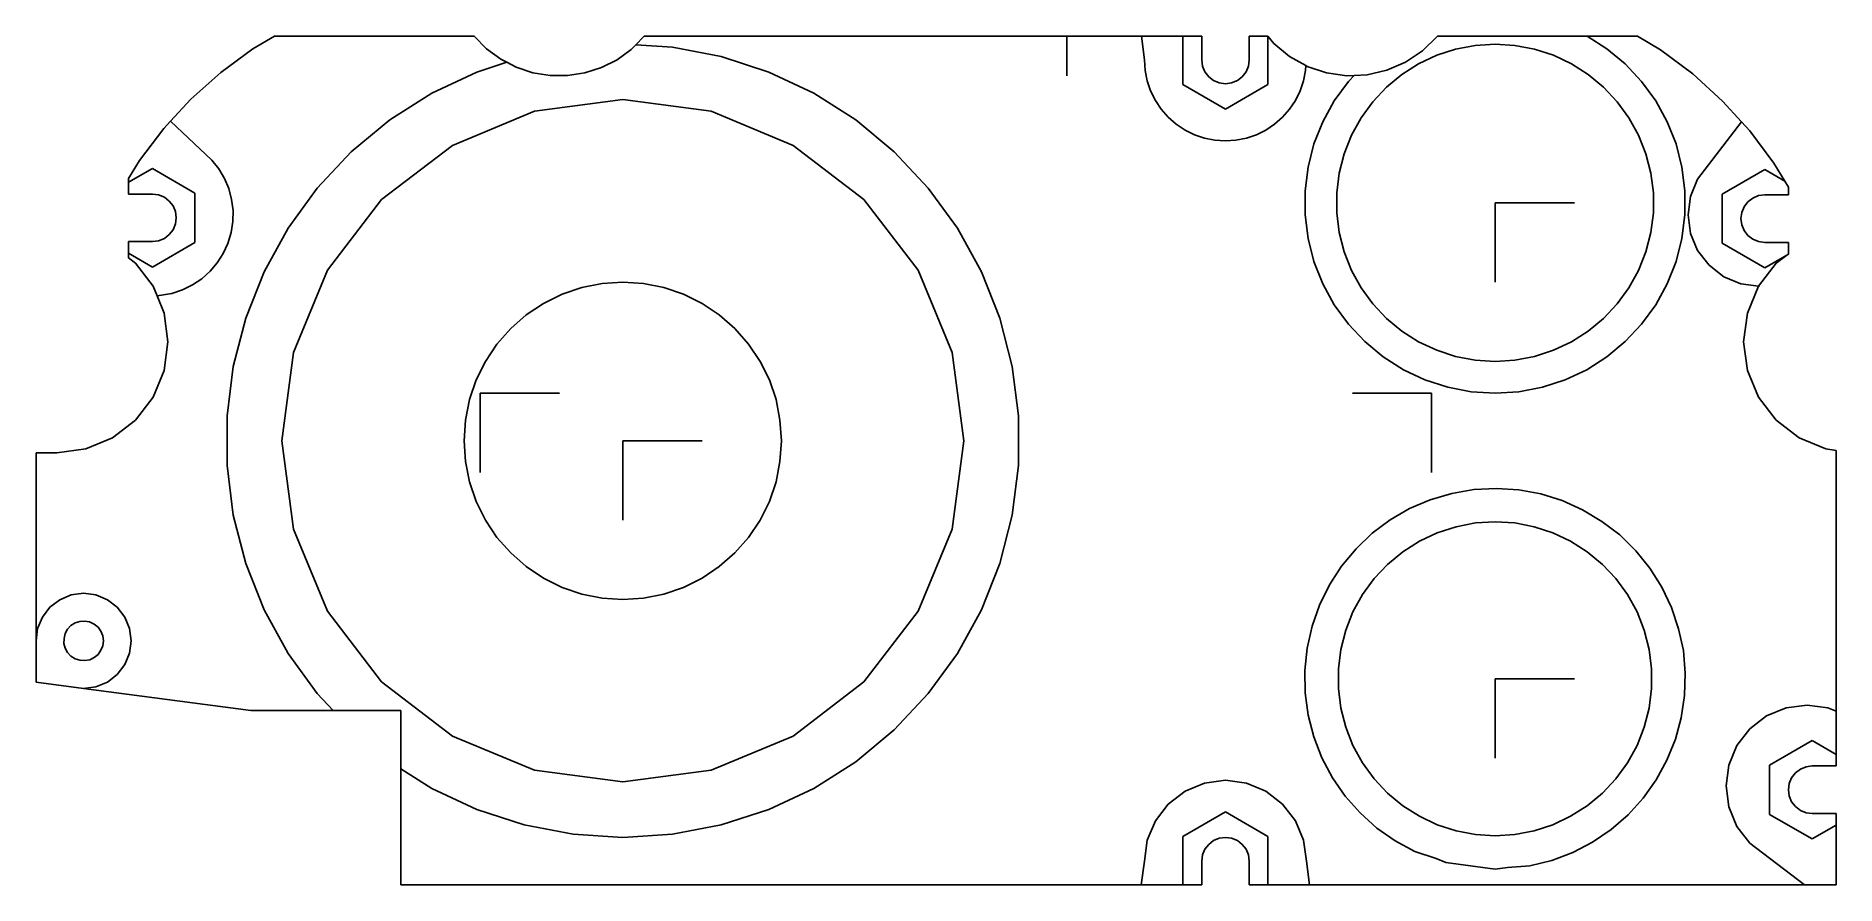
# Model space of a CAD drawing. Extents: x -23 to 91, y -53 to 1.
import ezdxf

# ---------------------------------------------------------------- set-up
doc = ezdxf.new("R2010")
doc.units = 0
doc.layers.get('0').update_dxf_attribs({"linetype": 'CONTINUOUS'})

msp = doc.modelspace()

# ---------------------------------------------------------------- linework, layer by layer
for p, q in [((-9.1, 0.2), (-11.13, -1.29)), ((-7.75, 1), (-9.1, 0.2)), ((4.85, 1), (-7.75, 1)), ((5.63, 0.21), (4.85, 1)), ((6.52, -0.44), (5.63, 0.21)), ((14.75, 0.17), (13.86, -0.48)), ((15.03, 0.45), (14.75, 0.17)), ((15.53, 0.95), (15.03, 0.45)), ((17.35, 0.3), (15.03, 0.45)), ((15.57, 1), (15.53, 0.95)), ((46.92, 1), (15.57, 1)), ((20.43, -0.29), (17.35, 0.3)), ((42.22, 1), (42.22, -1.5)), ((49.53, 1), (46.92, 1)), ((47.12, -0.5), (46.92, 1)), ((50.72, 1), (49.53, 1)), ((49.53, 1), (49.53, -2.05)), ((50.72, -0.5), (50.72, 1)), ((53.72, -0.5), (53.72, 1)), ((53.72, 1), (54.9, 1)), ((54.9, -2.05), (54.9, 1)), ((55.27, 0.54), (54.9, 1)), ((56.26, -0.28), (55.27, 0.54)), ((64.65, 0.08), (63.58, -0.64)), ((65.56, 0.98), (64.65, 0.08)), ((66.73, 0.18), (65.54, -0.2)), ((65.58, 1.01), (65.56, 0.98)), ((65.58, 1.01), (75.02, 1)), ((67.96, 0.42), (66.73, 0.18)), ((69.22, 0.5), (67.96, 0.42)), ((70.47, 0.42), (69.22, 0.5)), ((71.7, 0.18), (70.47, 0.42)), ((72.9, -0.2), (71.7, 0.18)), ((76.27, 0.21), (75.02, 1)), ((75.02, 1), (78.19, 1)), ((77.43, -0.75), (76.27, 0.21)), ((78.19, 1), (79.64, 0.13)), ((79.64, 0.13), (81.68, -1.38)), ((6.9, -0.64), (5.01, -1.26)), ((6.9, -0.64), (6.52, -0.44)), ((7.49, -0.95), (6.9, -0.64)), ((8.54, -1.3), (7.49, -0.95)), ((12.87, -0.98), (11.82, -1.31)), ((13.86, -0.48), (12.87, -0.98)), ((23.42, -1.26), (20.43, -0.29)), ((47.16, -1.17), (47.12, -0.5)), ((50.72, -0.5), (50.77, -0.89)), ((50.77, -0.89), (50.92, -1.25)), ((53.52, -1.25), (53.67, -0.89)), ((53.67, -0.89), (53.72, -0.5)), ((57.29, -0.85), (56.26, -0.28)), ((57.29, -0.85), (57.27, -1.17)), ((57.38, -0.9), (57.29, -0.85)), ((58.6, -1.31), (57.38, -0.9)), ((63.58, -0.64), (62.4, -1.15)), ((64.4, -0.74), (63.34, -1.41)), ((65.54, -0.2), (64.4, -0.74)), ((74.03, -0.74), (72.9, -0.2)), ((75.09, -1.41), (74.03, -0.74)), ((78.46, -1.85), (77.43, -0.75)), ((-11.13, -1.29), (-13.02, -2.97)), ((5.01, -1.26), (2.17, -2.59)), ((9.63, -1.48), (8.54, -1.3)), ((10.73, -1.48), (9.63, -1.48)), ((11.82, -1.31), (10.73, -1.48)), ((26.26, -2.59), (23.42, -1.26)), ((47.29, -1.82), (47.16, -1.17)), ((47.5, -2.45), (47.29, -1.82)), ((49.53, -2.05), (52.22, -3.6)), ((50.92, -1.25), (51.16, -1.56)), ((51.16, -1.56), (51.47, -1.8)), ((51.47, -1.8), (51.83, -1.95)), ((51.83, -1.95), (52.22, -2)), ((52.22, -2), (52.6, -1.95)), ((52.22, -3.6), (54.9, -2.05)), ((52.6, -1.95), (52.97, -1.8)), ((52.97, -1.8), (53.28, -1.56)), ((53.28, -1.56), (53.52, -1.25)), ((57.14, -1.82), (56.93, -2.45)), ((57.27, -1.17), (57.14, -1.82)), ((59.87, -1.49), (58.6, -1.31)), ((59.97, -1.85), (59.08, -3.07)), ((60.33, -1.47), (59.87, -1.49)), ((60.33, -1.47), (59.97, -1.85)), ((61.15, -1.44), (60.33, -1.47)), ((62.4, -1.15), (61.15, -1.44)), ((62.37, -2.21), (61.51, -3.13)), ((63.34, -1.41), (62.37, -2.21)), ((76.06, -2.21), (75.09, -1.41)), ((76.92, -3.13), (76.06, -2.21)), ((79.35, -3.07), (78.46, -1.85)), ((81.68, -1.38), (83.57, -3.09)), ((-13.02, -2.97), (-14.3, -4.35)), ((2.17, -2.59), (-0.48, -4.28)), ((14.22, -3), (8.65, -3.73)), ((19.78, -3.73), (14.22, -3)), ((28.91, -4.28), (26.26, -2.59)), ((47.8, -3.05), (47.5, -2.45)), ((48.17, -3.61), (47.8, -3.05)), ((56.63, -3.05), (56.26, -3.61)), ((56.93, -2.45), (56.63, -3.05)), ((59.08, -3.07), (58.36, -4.39)), ((61.51, -3.13), (60.77, -4.14)), ((77.66, -4.14), (76.92, -3.13)), ((80.07, -4.39), (79.35, -3.07)), ((83.57, -3.09), (84.76, -4.4)), ((-14.3, -4.35), (-14.73, -4.82)), ((-14.3, -4.35), (-11.7, -6.81)), ((-0.48, -4.28), (-2.9, -6.28)), ((8.65, -3.73), (3.47, -5.88)), ((24.97, -5.88), (19.78, -3.73)), ((31.33, -6.28), (28.91, -4.28)), ((48.61, -4.11), (48.17, -3.61)), ((49.11, -4.55), (48.61, -4.11)), ((55.82, -4.11), (55.32, -4.55)), ((56.26, -3.61), (55.82, -4.11)), ((58.36, -4.39), (57.8, -5.79)), ((60.77, -4.14), (60.17, -5.24)), ((78.26, -5.24), (77.66, -4.14)), ((80.63, -5.79), (80.07, -4.39)), ((81.99, -8.01), (84.76, -4.4)), ((84.76, -4.4), (85.28, -4.97)), ((-14.73, -4.82), (-16.25, -6.84)), ((49.67, -4.92), (49.11, -4.55)), ((50.26, -5.21), (49.67, -4.92)), ((50.9, -5.43), (50.26, -5.21)), ((51.55, -5.56), (50.9, -5.43)), ((52.22, -5.6), (51.55, -5.56)), ((52.88, -5.56), (52.22, -5.6)), ((53.54, -5.43), (52.88, -5.56)), ((54.17, -5.21), (53.54, -5.43)), ((54.77, -4.92), (54.17, -5.21)), ((55.32, -4.55), (54.77, -4.92)), ((60.17, -5.24), (59.71, -6.41)), ((78.73, -6.41), (78.26, -5.24)), ((85.28, -4.97), (86.8, -7)), ((-11.7, -6.81), (-11.26, -7.36)), ((-2.9, -6.28), (-5.05, -8.57)), ((3.47, -5.88), (-0.99, -9.3)), ((29.42, -9.3), (24.97, -5.88)), ((33.48, -8.57), (31.33, -6.28)), ((57.8, -5.79), (57.43, -7.25)), ((59.71, -6.41), (59.39, -7.63)), ((79.04, -7.63), (78.73, -6.41)), ((81, -7.25), (80.63, -5.79)), ((-16.25, -6.84), (-16.94, -7.96)), ((-15.44, -7.35), (-16.94, -8.21)), ((-12.76, -8.9), (-15.44, -7.35)), ((-11.26, -7.36), (-10.9, -7.96)), ((57.43, -7.25), (57.24, -8.75)), ((59.39, -7.63), (59.24, -8.87)), ((79.2, -8.87), (79.04, -7.63)), ((81.19, -8.75), (81, -7.25)), ((86.22, -7.4), (83.53, -8.95)), ((87.48, -8.13), (86.22, -7.4)), ((86.8, -7), (87.48, -8.13)), ((-16.94, -8.21), (-16.94, -7.96)), ((-16.94, -8.95), (-16.94, -8.21)), ((-15.44, -8.95), (-16.94, -8.95)), ((-15.05, -9), (-15.44, -8.95)), ((-14.69, -9.15), (-15.05, -9)), ((-12.76, -12), (-12.76, -8.9)), ((-10.9, -7.96), (-10.63, -8.61)), ((-10.63, -8.61), (-10.45, -9.29)), ((-5.05, -8.57), (-6.89, -11.11)), ((35.32, -11.11), (33.48, -8.57)), ((57.24, -8.75), (57.24, -10.25)), ((59.24, -8.87), (59.24, -10.13)), ((79.2, -10.13), (79.2, -8.87)), ((81.19, -10.25), (81.19, -8.75)), ((81.99, -8.01), (81.54, -9.1)), ((83.53, -8.95), (83.53, -12.05)), ((85.83, -9.05), (85.47, -9.2)), ((86.22, -9), (85.83, -9.05)), ((86.22, -9), (87.72, -9)), ((87.48, -8.13), (87.72, -8.52)), ((87.72, -9), (87.72, -8.52)), ((-14.38, -9.39), (-14.69, -9.15)), ((-14.14, -9.7), (-14.38, -9.39)), ((-13.99, -10.06), (-14.14, -9.7)), ((-13.94, -10.45), (-13.99, -10.06)), ((-10.45, -9.29), (-10.36, -9.99)), ((-10.36, -9.99), (-10.37, -10.69)), ((-0.99, -9.3), (-4.4, -13.75)), ((32.84, -13.75), (29.42, -9.3)), ((59.39, -11.38), (59.24, -10.13)), ((69.22, -9.5), (69.22, -14.5)), ((69.22, -9.5), (74.22, -9.5)), ((79.04, -11.38), (79.2, -10.13)), ((81.54, -9.1), (81.39, -10.26)), ((84.77, -10.11), (84.72, -10.5)), ((84.92, -9.75), (84.77, -10.11)), ((85.16, -9.44), (84.92, -9.75)), ((85.47, -9.2), (85.16, -9.44)), ((-14.38, -11.51), (-14.14, -11.2)), ((-14.14, -11.2), (-13.99, -10.83)), ((-13.99, -10.83), (-13.94, -10.45)), ((-10.37, -10.69), (-10.48, -11.38)), ((-6.89, -11.11), (-8.4, -13.86)), ((36.84, -13.86), (35.32, -11.11)), ((57.43, -11.75), (57.24, -10.25)), ((81.19, -10.25), (81, -11.75)), ((81.54, -11.43), (81.39, -10.26)), ((84.72, -10.5), (84.77, -10.89)), ((84.77, -10.89), (84.92, -11.25)), ((84.92, -11.25), (85.16, -11.56)), ((-15.44, -11.95), (-16.94, -11.95)), ((-16.94, -11.95), (-16.94, -12.68)), ((-15.44, -11.95), (-15.05, -11.9)), ((-15.44, -13.55), (-12.76, -12)), ((-15.05, -11.9), (-14.69, -11.75)), ((-14.69, -11.75), (-14.38, -11.51)), ((-10.68, -12.06), (-10.98, -12.7)), ((-10.48, -11.38), (-10.68, -12.06)), ((57.43, -11.75), (57.8, -13.21)), ((59.39, -11.38), (59.71, -12.59)), ((78.73, -12.59), (79.04, -11.38)), ((80.63, -13.21), (81, -11.75)), ((81.54, -11.43), (81.99, -12.51)), ((83.53, -12.05), (86.22, -13.6)), ((85.16, -11.56), (85.47, -11.8)), ((85.47, -11.8), (85.83, -11.95)), ((85.83, -11.95), (86.22, -12)), ((86.22, -12), (87.72, -12)), ((87.72, -12), (87.72, -12.74)), ((-16.94, -12.68), (-16.94, -12.98)), ((-16.94, -12.68), (-15.44, -13.55)), ((-16.51, -13.31), (-16.94, -12.98)), ((-15.39, -14.76), (-16.51, -13.31)), ((-11.35, -13.29), (-11.81, -13.82)), ((-10.98, -12.7), (-11.35, -13.29)), ((57.8, -13.21), (58.36, -14.61)), ((59.71, -12.59), (60.17, -13.76)), ((78.26, -13.76), (78.73, -12.59)), ((80.07, -14.61), (80.63, -13.21)), ((81.99, -12.51), (82.71, -13.44)), ((82.71, -13.44), (83.64, -14.16)), ((86.94, -13.31), (85.83, -14.76)), ((86.22, -13.6), (87.61, -12.8)), ((87.61, -12.8), (86.94, -13.31)), ((87.72, -12.74), (87.61, -12.8)), ((-12.92, -14.68), (-13.55, -14.99)), ((-12.33, -14.29), (-12.92, -14.68)), ((-11.81, -13.82), (-12.33, -14.29)), ((-8.4, -13.86), (-9.56, -16.78)), ((-4.4, -13.75), (-6.55, -18.94)), ((12.91, -14.59), (11.63, -14.84)), ((14.22, -14.5), (12.91, -14.59)), ((15.52, -14.59), (14.22, -14.5)), ((16.8, -14.84), (15.52, -14.59)), ((34.98, -18.94), (32.84, -13.75)), ((37.99, -16.78), (36.84, -13.86)), ((58.36, -14.61), (59.08, -15.93)), ((60.17, -13.76), (60.77, -14.86)), ((77.66, -14.86), (78.26, -13.76)), ((79.35, -15.93), (80.07, -14.61)), ((83.64, -14.16), (84.72, -14.61)), ((84.72, -14.61), (85.83, -14.76)), ((-15.14, -15.37), (-15.39, -14.76)), ((-14.22, -15.21), (-15.14, -15.37)), ((-14.7, -16.45), (-15.14, -15.37)), ((-13.55, -14.99), (-14.22, -15.21)), ((9.22, -15.84), (8.13, -16.57)), ((10.39, -15.26), (9.22, -15.84)), ((11.63, -14.84), (10.39, -15.26)), ((18.04, -15.26), (16.8, -14.84)), ((19.22, -15.84), (18.04, -15.26)), ((20.3, -16.57), (19.22, -15.84)), ((60.77, -14.86), (61.51, -15.88)), ((61.51, -15.88), (62.37, -16.79)), ((76.06, -16.79), (76.92, -15.88)), ((76.92, -15.88), (77.66, -14.86)), ((85.83, -14.76), (85.13, -16.45)), ((85.83, -14.76), (85.89, -14.76)), ((-14.46, -18.26), (-14.7, -16.45)), ((-9.56, -16.78), (-10.34, -19.82)), ((8.13, -16.57), (7.15, -17.43)), ((21.29, -17.43), (20.3, -16.57)), ((38.77, -19.82), (37.99, -16.78)), ((59.08, -15.93), (59.97, -17.15)), ((62.37, -16.79), (63.34, -17.59)), ((75.09, -17.59), (76.06, -16.79)), ((78.46, -17.15), (79.35, -15.93)), ((85.13, -16.45), (84.89, -18.26)), ((7.15, -17.43), (6.28, -18.41)), ((22.15, -18.41), (21.29, -17.43)), ((59.97, -17.15), (61, -18.25)), ((63.34, -17.59), (64.4, -18.26)), ((74.03, -18.26), (75.09, -17.59)), ((77.43, -18.25), (78.46, -17.15)), ((-14.7, -20.07), (-14.46, -18.26)), ((-6.55, -18.94), (-7.28, -24.5)), ((6.28, -18.41), (5.56, -19.5)), ((22.88, -19.5), (22.15, -18.41)), ((35.72, -24.5), (34.98, -18.94)), ((61, -18.25), (62.16, -19.21)), ((62.16, -19.21), (63.44, -20.02)), ((64.4, -18.26), (65.54, -18.8)), ((65.54, -18.8), (66.73, -19.19)), ((66.73, -19.19), (67.96, -19.42)), ((70.47, -19.42), (71.7, -19.19)), ((71.7, -19.19), (72.9, -18.8)), ((72.9, -18.8), (74.03, -18.26)), ((75, -20.02), (76.27, -19.21)), ((76.27, -19.21), (77.43, -18.25)), ((84.89, -18.26), (85.13, -20.07)), ((-15.39, -21.76), (-14.7, -20.07)), ((-10.34, -19.82), (-10.73, -22.93)), ((5.56, -19.5), (4.98, -20.67)), ((23.46, -20.67), (22.88, -19.5)), ((39.17, -22.93), (38.77, -19.82)), ((63.44, -20.02), (64.8, -20.66)), ((67.96, -19.42), (69.22, -19.5)), ((69.22, -19.5), (70.47, -19.42)), ((73.63, -20.66), (75, -20.02)), ((85.13, -20.07), (85.83, -21.76)), ((4.98, -20.67), (4.56, -21.91)), ((5.22, -21.5), (5.22, -26.5)), ((5.22, -21.5), (10.22, -21.5)), ((23.88, -21.91), (23.46, -20.67)), ((65.22, -21.5), (60.22, -21.5)), ((64.8, -20.66), (66.23, -21.12)), ((65.22, -21.5), (65.22, -26.5)), ((66.23, -21.12), (67.71, -21.41)), ((67.71, -21.41), (69.22, -21.5)), ((69.22, -21.5), (70.72, -21.41)), ((70.72, -21.41), (72.2, -21.12)), ((72.2, -21.12), (73.63, -20.66)), ((-16.51, -23.21), (-15.39, -21.76)), ((4.56, -21.91), (4.3, -23.2)), ((24.13, -23.2), (23.88, -21.91)), ((85.83, -21.76), (86.94, -23.21)), ((-16.51, -23.21), (-17.96, -24.32)), ((-10.73, -22.93), (-10.73, -26.07)), ((4.3, -23.2), (4.22, -24.5)), ((24.22, -24.5), (24.13, -23.2)), ((39.17, -26.07), (39.17, -22.93)), ((86.94, -23.21), (88.39, -24.32)), ((-19.65, -25.02), (-17.96, -24.32)), ((-7.28, -24.5), (-6.55, -30.07)), ((4.22, -24.5), (4.3, -25.81)), ((14.22, -24.5), (19.22, -24.5)), ((14.22, -24.5), (14.22, -29.5)), ((24.13, -25.81), (24.22, -24.5)), ((34.98, -30.07), (35.72, -24.5)), ((88.39, -24.32), (90.08, -25.02)), ((-22.78, -37.11), (-22.78, -25.26)), ((-21.46, -25.26), (-22.78, -25.26)), ((-21.46, -25.26), (-19.65, -25.02)), ((-10.73, -26.07), (-10.34, -29.19)), ((4.3, -25.81), (4.56, -27.09)), ((23.88, -27.09), (24.13, -25.81)), ((38.77, -29.19), (39.17, -26.07)), ((90.08, -25.02), (90.72, -25.11)), ((90.72, -41.54), (90.72, -25.11)), ((4.56, -27.09), (4.98, -28.33)), ((23.46, -28.33), (23.88, -27.09)), ((4.98, -28.33), (5.56, -29.5)), ((22.88, -29.5), (23.46, -28.33)), ((65.13, -28.22), (63.83, -28.78)), ((66.49, -27.82), (65.13, -28.22)), ((67.88, -27.58), (66.49, -27.82)), ((69.3, -27.5), (67.88, -27.58)), ((70.71, -27.59), (69.3, -27.5)), ((72.1, -27.85), (70.71, -27.59)), ((73.45, -28.27), (72.1, -27.85)), ((74.74, -28.85), (73.45, -28.27)), ((-10.34, -29.19), (-9.56, -32.23)), ((5.56, -29.5), (6.28, -30.59)), ((22.15, -30.59), (22.88, -29.5)), ((37.99, -32.23), (38.77, -29.19)), ((62.61, -29.49), (61.47, -30.33)), ((63.83, -28.78), (62.61, -29.49)), ((75.96, -29.58), (74.74, -28.85)), ((-6.55, -30.07), (-4.4, -35.25)), ((6.28, -30.59), (7.15, -31.57)), ((21.29, -31.57), (22.15, -30.59)), ((32.84, -35.25), (34.98, -30.07)), ((61.47, -30.33), (60.45, -31.31)), ((65.57, -30.3), (64.45, -30.83)), ((66.76, -29.92), (65.57, -30.3)), ((67.98, -29.68), (66.76, -29.92)), ((69.22, -29.61), (67.98, -29.68)), ((70.46, -29.68), (69.22, -29.61)), ((71.68, -29.92), (70.46, -29.68)), ((72.86, -30.3), (71.68, -29.92)), ((73.98, -30.83), (72.86, -30.3)), ((77.08, -30.44), (75.96, -29.58)), ((78.09, -31.43), (77.08, -30.44)), ((7.15, -31.57), (8.13, -32.43)), ((20.3, -32.43), (21.29, -31.57)), ((60.45, -31.31), (59.54, -32.4)), ((63.4, -31.5), (62.44, -32.29)), ((64.45, -30.83), (63.4, -31.5)), ((75.03, -31.5), (73.98, -30.83)), ((75.99, -32.29), (75.03, -31.5)), ((78.98, -32.53), (78.09, -31.43)), ((-9.56, -32.23), (-8.4, -35.15)), ((8.13, -32.43), (9.22, -33.16)), ((19.22, -33.16), (20.3, -32.43)), ((36.84, -35.15), (37.99, -32.23)), ((59.54, -32.4), (58.77, -33.59)), ((62.44, -32.29), (61.59, -33.19)), ((76.84, -33.19), (75.99, -32.29)), ((79.74, -33.73), (78.98, -32.53)), ((9.22, -33.16), (10.39, -33.74)), ((10.39, -33.74), (11.63, -34.16)), ((16.8, -34.16), (18.04, -33.74)), ((18.04, -33.74), (19.22, -33.16)), ((58.77, -33.59), (58.15, -34.86)), ((61.59, -33.19), (60.86, -34.2)), ((77.57, -34.2), (76.84, -33.19)), ((80.34, -35.01), (79.74, -33.73)), ((-21.9, -34.99), (-22.38, -35.61)), ((-21.28, -34.52), (-21.9, -34.99)), ((-20.56, -34.22), (-21.28, -34.52)), ((-19.78, -34.11), (-20.56, -34.22)), ((-19.01, -34.22), (-19.78, -34.11)), ((-18.28, -34.52), (-19.01, -34.22)), ((-17.66, -34.99), (-18.28, -34.52)), ((-17.18, -35.61), (-17.66, -34.99)), ((-8.4, -35.15), (-6.89, -37.9)), ((11.63, -34.16), (12.91, -34.42)), ((12.91, -34.42), (14.22, -34.5)), ((14.22, -34.5), (15.52, -34.42)), ((15.52, -34.42), (16.8, -34.16)), ((35.32, -37.9), (36.84, -35.15)), ((58.15, -34.86), (57.68, -36.19)), ((60.86, -34.2), (60.26, -35.29)), ((78.17, -35.29), (77.57, -34.2)), ((80.79, -36.35), (80.34, -35.01)), ((-22.38, -35.61), (-22.68, -36.34)), ((-20.58, -36.15), (-20.79, -36.38)), ((-20.32, -35.98), (-20.58, -36.15)), ((-20.02, -35.89), (-20.32, -35.98)), ((-19.71, -35.87), (-20.02, -35.89)), ((-19.4, -35.92), (-19.71, -35.87)), ((-19.11, -36.06), (-19.4, -35.92)), ((-18.87, -36.26), (-19.11, -36.06)), ((-18.69, -36.51), (-18.87, -36.26)), ((-16.88, -36.34), (-17.18, -35.61)), ((-4.4, -35.25), (-0.99, -39.7)), ((29.42, -39.7), (32.84, -35.25)), ((57.68, -36.19), (57.37, -37.57)), ((60.26, -35.29), (59.81, -36.44)), ((78.63, -36.44), (78.17, -35.29)), ((-22.68, -36.34), (-22.78, -37.11)), ((-22.78, -37.11), (-22.78, -39.72)), ((-21.01, -36.96), (-21.02, -37.27)), ((-21.02, -37.27), (-20.94, -37.58)), ((-20.95, -36.66), (-21.01, -36.96)), ((-20.79, -36.38), (-20.95, -36.66)), ((-18.57, -36.8), (-18.69, -36.51)), ((-18.69, -37.71), (-18.57, -37.42)), ((-18.53, -37.11), (-18.57, -36.8)), ((-18.57, -37.42), (-18.53, -37.11)), ((-16.78, -37.11), (-16.88, -36.34)), ((-16.88, -37.89), (-16.78, -37.11)), ((59.81, -36.44), (59.5, -37.65)), ((78.94, -37.65), (78.63, -36.44)), ((81.09, -37.73), (80.79, -36.35)), ((-20.94, -37.58), (-20.79, -37.85)), ((-20.79, -37.85), (-20.58, -38.08)), ((-20.58, -38.08), (-20.31, -38.25)), ((-20.31, -38.25), (-20.02, -38.34)), ((-20.02, -38.34), (-19.7, -38.36)), ((-19.7, -38.36), (-19.39, -38.3)), ((-19.39, -38.3), (-19.11, -38.17)), ((-19.11, -38.17), (-18.87, -37.97)), ((-18.87, -37.97), (-18.69, -37.71)), ((-17.18, -38.61), (-16.88, -37.89)), ((-6.89, -37.9), (-5.05, -40.44)), ((33.48, -40.44), (35.32, -37.9)), ((57.37, -37.57), (57.23, -38.98)), ((59.5, -37.65), (59.34, -38.88)), ((79.09, -38.88), (78.94, -37.65)), ((81.21, -39.14), (81.09, -37.73)), ((-22.78, -39.72), (-19.78, -40.11)), ((-19.01, -40.01), (-18.28, -39.71)), ((-18.28, -39.71), (-17.66, -39.24)), ((-17.66, -39.24), (-17.18, -38.61)), ((-0.99, -39.7), (3.47, -43.12)), ((24.97, -43.12), (29.42, -39.7)), ((57.23, -38.98), (57.25, -40.4)), ((59.34, -38.88), (59.34, -40.12)), ((69.22, -39.5), (69.22, -44.5)), ((69.22, -39.5), (74.22, -39.5)), ((79.09, -40.12), (79.09, -38.88)), ((81.17, -40.56), (81.21, -39.14)), ((-19.78, -40.11), (-19.01, -40.01)), ((-19.78, -40.11), (-9.24, -41.5)), ((-5.05, -40.44), (-4.05, -41.5)), ((31.33, -42.73), (33.48, -40.44)), ((57.25, -40.4), (57.44, -41.8)), ((59.34, -40.12), (59.5, -41.36)), ((78.94, -41.36), (79.09, -40.12)), ((80.96, -41.96), (81.17, -40.56)), ((-4.05, -41.5), (-9.24, -41.5)), ((0.22, -41.5), (-4.05, -41.5)), ((0.22, -41.5), (0.22, -45.17)), ((57.44, -41.8), (57.79, -43.17)), ((59.5, -41.36), (59.81, -42.56)), ((78.63, -42.56), (78.94, -41.36)), ((80.59, -43.32), (80.96, -41.96)), ((86.34, -41.84), (85.28, -42.65)), ((87.57, -41.33), (86.34, -41.84)), ((88.89, -41.16), (87.57, -41.33)), ((90.21, -41.33), (88.89, -41.16)), ((90.72, -41.54), (90.21, -41.33)), ((90.72, -44.27), (90.72, -41.54)), ((3.47, -43.12), (8.65, -45.27)), ((19.78, -45.27), (24.97, -43.12)), ((28.91, -44.73), (31.33, -42.73)), ((59.81, -42.56), (60.26, -43.71)), ((78.17, -43.71), (78.63, -42.56)), ((85.28, -42.65), (84.47, -43.71)), ((57.79, -43.17), (58.3, -44.49)), ((60.26, -43.71), (60.86, -44.8)), ((77.57, -44.8), (78.17, -43.71)), ((80.06, -44.63), (80.59, -43.32)), ((84.47, -43.71), (83.96, -44.94)), ((89.22, -43.4), (86.53, -44.95)), ((90.72, -44.27), (89.22, -43.4)), ((0.22, -45.17), (0.22, -52.5)), ((0.22, -45.17), (2.17, -46.41)), ((8.65, -45.27), (14.22, -46)), ((14.22, -46), (19.78, -45.27)), ((26.26, -46.41), (28.91, -44.73)), ((58.3, -44.49), (58.97, -45.74)), ((60.86, -44.8), (61.59, -45.81)), ((76.84, -45.81), (77.57, -44.8)), ((79.38, -45.88), (80.06, -44.63)), ((83.96, -44.94), (83.79, -46.26)), ((86.53, -44.95), (86.53, -48.05)), ((88.47, -45.2), (88.16, -45.44)), ((88.83, -45.05), (88.47, -45.2)), ((89.22, -45), (88.83, -45.05)), ((89.22, -45), (90.72, -45)), ((90.72, -45), (90.72, -44.27)), ((2.17, -46.41), (5.01, -47.75)), ((23.42, -47.75), (26.26, -46.41)), ((50.9, -46.08), (49.67, -46.58)), ((52.22, -45.9), (50.9, -46.08)), ((53.54, -46.08), (52.22, -45.9)), ((54.77, -46.58), (53.54, -46.08)), ((59.77, -46.9), (58.97, -45.74)), ((62.44, -46.71), (61.59, -45.81)), ((75.99, -46.71), (76.84, -45.81)), ((79.38, -45.88), (78.56, -47.03)), ((83.79, -46.26), (83.96, -47.58)), ((87.77, -46.11), (87.72, -46.5)), ((87.72, -46.5), (87.77, -46.89)), ((87.92, -45.75), (87.77, -46.11)), ((88.16, -45.44), (87.92, -45.75)), ((48.61, -47.4), (47.8, -48.45)), ((49.67, -46.58), (48.61, -47.4)), ((55.82, -47.4), (54.77, -46.58)), ((56.63, -48.45), (55.82, -47.4)), ((59.77, -46.9), (60.71, -47.96)), ((62.44, -46.71), (63.4, -47.51)), ((63.4, -47.51), (64.45, -48.17)), ((73.98, -48.17), (75.03, -47.51)), ((75.03, -47.51), (75.99, -46.71)), ((77.61, -48.08), (78.56, -47.03)), ((83.96, -47.58), (84.47, -48.81)), ((87.77, -46.89), (87.92, -47.25)), ((87.92, -47.25), (88.16, -47.56)), ((88.16, -47.56), (88.47, -47.8)), ((5.01, -47.75), (8, -48.72)), ((8, -48.72), (11.08, -49.3)), ((17.35, -49.3), (20.43, -48.72)), ((20.43, -48.72), (23.42, -47.75)), ((47.8, -48.45), (47.29, -49.68)), ((52.22, -47.9), (49.53, -49.45)), ((54.9, -49.45), (52.22, -47.9)), ((57.14, -49.68), (56.63, -48.45)), ((60.71, -47.96), (61.76, -48.91)), ((64.45, -48.17), (65.57, -48.7)), ((65.57, -48.7), (66.76, -49.09)), ((71.68, -49.09), (72.86, -48.7)), ((72.86, -48.7), (73.98, -48.17)), ((76.54, -49.01), (77.61, -48.08)), ((86.53, -48.05), (89.22, -49.6)), ((88.47, -47.8), (88.83, -47.95)), ((88.83, -47.95), (89.22, -48)), ((89.22, -48), (90.72, -48)), ((89.22, -49.6), (90.72, -48.74)), ((90.72, -48), (90.72, -48.74)), ((90.72, -48.74), (90.72, -52.5)), ((11.08, -49.3), (14.22, -49.5)), ((14.22, -49.5), (17.35, -49.3)), ((47.29, -49.68), (47.12, -51)), ((49.53, -52.5), (49.53, -49.45)), ((51.47, -49.7), (51.16, -49.94)), ((51.83, -49.55), (51.47, -49.7)), ((52.22, -49.5), (51.83, -49.55)), ((52.6, -49.55), (52.22, -49.5)), ((52.97, -49.7), (52.6, -49.55)), ((53.28, -49.94), (52.97, -49.7)), ((54.9, -52.5), (54.9, -49.45)), ((57.32, -51), (57.14, -49.68)), ((61.76, -48.91), (62.92, -49.72)), ((62.92, -49.72), (64.17, -50.39)), ((66.76, -49.09), (67.98, -49.32)), ((67.98, -49.32), (69.22, -49.4)), ((69.22, -49.4), (70.46, -49.32)), ((70.46, -49.32), (71.68, -49.09)), ((74.12, -50.46), (75.37, -49.8)), ((75.37, -49.8), (76.54, -49.01)), ((84.47, -48.81), (85.28, -49.87)), ((88.72, -52.5), (85.28, -49.87)), ((47.12, -51), (46.91, -52.5)), ((50.77, -50.61), (50.72, -51)), ((50.72, -51), (50.72, -52.5)), ((50.92, -50.25), (50.77, -50.61)), ((51.16, -49.94), (50.92, -50.25)), ((53.52, -50.25), (53.28, -49.94)), ((53.67, -50.61), (53.52, -50.25)), ((53.72, -51), (53.67, -50.61)), ((53.72, -51), (53.72, -52.5)), ((57.52, -52.5), (57.32, -51)), ((64.17, -50.39), (65.51, -50.84)), ((65.51, -50.84), (66.11, -51.09)), ((71.42, -51.3), (72.79, -50.96)), ((72.79, -50.96), (74.12, -50.46)), ((66.11, -51.09), (69.22, -51.5)), ((69.22, -51.5), (70.01, -51.4)), ((70.01, -51.4), (71.42, -51.3)), ((0.22, -52.5), (46.91, -52.5)), ((49.53, -52.5), (46.91, -52.5)), ((50.72, -52.5), (49.53, -52.5)), ((53.72, -52.5), (54.9, -52.5)), ((54.9, -52.5), (57.52, -52.5)), ((57.52, -52.5), (88.72, -52.5)), ((88.72, -52.5), (90.72, -52.5))]:
    msp.add_line(p, q)

doc.saveas('drawing.dxf')
